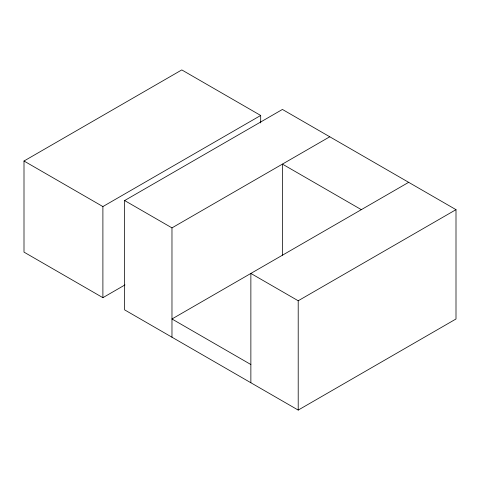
<?xml version="1.0" encoding="UTF-8"?>
<svg xmlns="http://www.w3.org/2000/svg" width="480" height="480" viewBox="0 0 480 480"><rect width="100%" height="100%" fill="white"/><g stroke="black" fill="none" stroke-linecap="round" stroke-linejoin="round"><path stroke-width="0.72" d="M124.974 284.922L102.894 297.672L24 252.12L24 161.016L181.794 69.918L260.688 115.464L260.688 122.934M24 161.016L102.894 206.568L260.688 115.464M124.632 200.55L282.426 109.446L456 209.658L456 318.984L298.206 410.082L124.632 309.876L124.632 200.55L171.972 227.88L329.766 136.782M408.66 182.328L171.972 318.984L250.866 364.536M250.866 382.752L250.866 273.432L298.206 300.762L456 209.658M361.326 209.658L282.426 164.112L282.426 255.21M298.206 300.762L298.206 410.082M171.972 227.88L171.972 337.206M102.894 206.568L102.894 297.672"/></g></svg>
